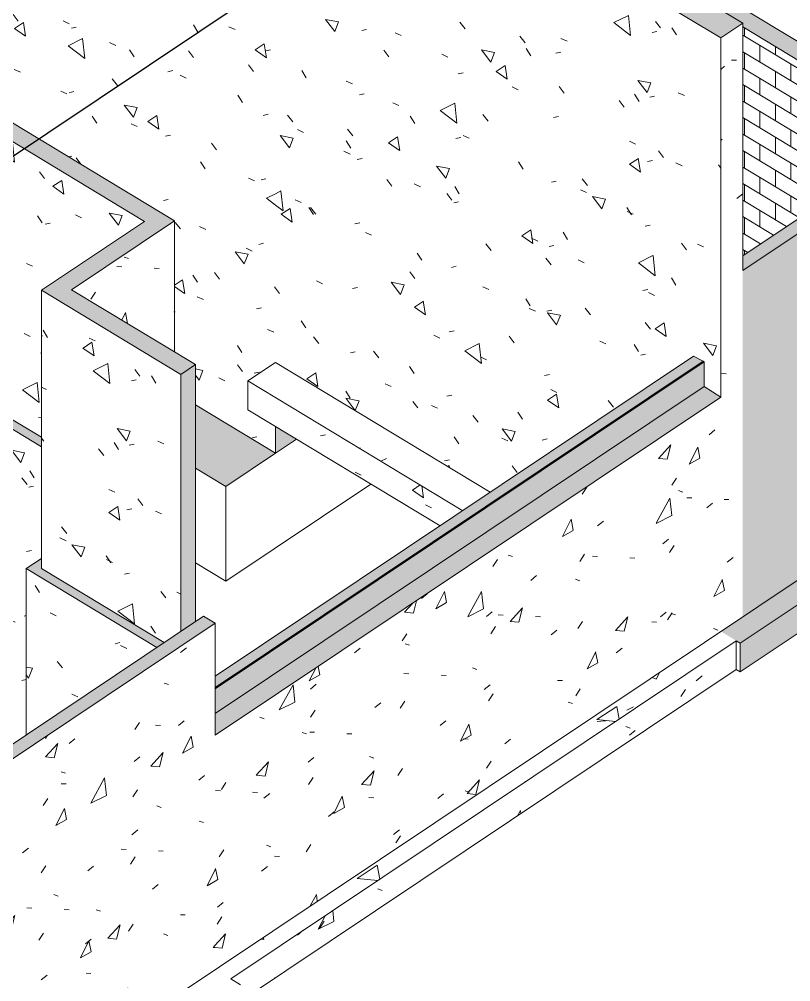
# Model space of a CAD drawing. Header units: inches. Extents: x -4071 to 5659, y -7640 to 11458.
# Drawn here: x -1131.8 to -842.9, y -7263.7 to -6903.1 of the extents above; entities that cross this region are included whole.
import ezdxf

# ---------------------------------------------------------------- set-up
doc = ezdxf.new("R2010")
doc.units = ezdxf.units.IN
doc.header["$MEASUREMENT"] = 0
for name, color, linetype, lineweight in [('A-FLOR', 192, 'Continuous', 9), ('A-WALL', 113, 'Continuous', 18), ('A-WALL-PATT', 111, 'Continuous', 9), ('G-ANNO-SYMB', 111, 'Continuous', 30), ('S-FNDN', 32, 'Continuous', 18)]:
    doc.layers.add(name, color=color, linetype=linetype, lineweight=lineweight)
pattern_1 = [(63.485, (-1518.833, -6172.77), (47.43377, 27.08266), [7.141, -78.555]), (29.725, (-1518.833, -6172.77), (-9.1759, 49.5998), [4.552, -50.069]), (100.481, (-1514.88, -6170.51), (38.2582, 76.6819), [4.203, -46.238]), (61.435, (-1518.833, -6157.95), (70.5786, 34.952), [10.772, -118.497]), (96.366, (-1512.95, -6155.036), (61.8116, 113.5337), [6.589, -72.481]), (26.345, (-1518.83, -6157.95), (61.8112, 113.5341), [6.563, -72.196]), (47.703, (-1512.22, -6157.23), (39.4747, -3.42644), [6.881, -75.687]), (355.039, (-1512.22, -6157.23), (16.091, 64.4991), [3.302, -36.321]), (75.992, (-1508.93, -6157.515), (55.5656, 61.0731), [5.54, -60.936]), (56.811, (-1518.833, -6172.769), (0.803856, 25.205805), [3.163, -59.328, 3.163, -61.053, -63.497]), (56.811, (-1518.833, -6172.769), (0.803856, 25.205805), [-126.707, 3.163, -60.334]), (39.232, (-1518.833, -6172.77), (17.39673, 40.86513), [2.793, -29.541, 2.793, -51.126, -21.373]), (39.232, (-1518.833, -6172.77), (17.39673, 40.86513), [-86.254, 2.793, -18.58]), (357.432, (-1533.58, -6182.635), (35.30271, 21.9453), [1.842, -12.115, 1.842, -41.706, -57.785]), (357.432, (-1533.58, -6182.635), (35.30271, 21.9453), [-57.506, 1.842, -55.943]), (340.315, (-1540.194, -6187.06), (38.5667, 33.2192), [1.709, -15.121, 1.709, -25.115, -38.061]), (340.315, (-1540.194, -6187.06), (38.5667, 33.2192), [-43.654, 1.709, -36.352])]
pattern_2 = [(33.618, (-676.17, -5854.625), (49.913, -34.807), [4.029, -44.314]), (325.11, (-676.17, -5854.625), (-9.655, 61.5722), [5.071, -55.78]), (98.912, (-672.01, -5857.526), (40.2577, 26.7647), [5.194, -57.131]), (26.822, (-676.17, -5839.805), (74.268, -57.136), [6.074, -66.809]), (95.852, (-669.98, -5844.566), (65.042, 32.886), [7.541, -82.953]), (322.428, (-676.17, -5839.805), (65.042, 32.886), [7.809, -85.894]), (348.942, (-669.21, -5847.715), (41.5373, -54.9308), [4.965, -54.611]), (307.096, (-669.21, -5847.715), (16.9317, 43.5046), [5.739, -63.129]), (68.734, (-665.75, -5852.29), (58.4698, -11.427), [3.89, -42.793]), (12.019, (-676.168, -5854.625), (0.84624, 24.15677), [1.863, -34.94, 1.863, -35.956, -37.395]), (12.019, (-676.168, -5854.625), (0.84624, 24.15677), [-74.621, 1.863, -35.532]), (335.109, (-676.168, -5854.625), (18.30617, 18.16544), [2.51, -26.544, 2.51, -45.939, -19.205]), (335.109, (-676.168, -5854.625), (18.30617, 18.16544), [-77.503, 2.51, -16.695]), (307.943, (-691.686, -5845.249), (37.14794, -24.11492), [3.15, -20.713, 3.15, -71.301, -98.791]), (307.943, (-691.686, -5845.249), (37.14794, -24.11492), [-98.314, 3.15, -95.641]), (302.331, (-698.645, -5841.045), (40.58288, -17.1022), [3.166, -28.012, 3.166, -46.527, -70.51]), (302.331, (-698.645, -5841.045), (40.58288, -17.1022), [-80.871, 3.166, -67.345])]
pattern_3 = [(37.15, (-1325.936, -7683.69), (68.8571, -3.8302), [5.806, -63.871]), (356.816, (-1325.936, -7683.69), (-13.3197, 45.9087), [5.747, -63.216]), (106.18, (-1320.2, -7684.01), (55.5361, 42.0792), [3.984, -43.818]), (33.528, (-1325.936, -7671.48), (102.4555, -10.1033), [8.97, -98.667]), (100.369, (-1317.4, -7672.32), (89.7276, 59.4527), [5.893, -64.818]), (354.369, (-1325.936, -7671.48), (89.7277, 59.4537), [8.579, -94.373]), (13.715, (-1316.336, -7674.533), (57.30284, -24.57256), [6.919, -76.11]), (336.789, (-1316.336, -7674.533), (23.3586, 44.2582), [5.196, -57.154]), (62.176, (-1311.56, -7676.58), (80.6615, 19.6845), [4.17, -45.874]), (26.005, (-1325.936, -7683.688), (1.16687, 20.31766), [2.796, -52.455, 2.796, -53.98, -56.141]), (26.005, (-1325.936, -7683.688), (1.16687, 20.31766), [-112.028, 2.796, -53.345]), (4.784, (-1325.936, -7683.688), (25.25438, 24.07207), [3.152, -33.334, 3.152, -57.689, -24.117]), (4.784, (-1325.936, -7683.688), (25.25438, 24.07207), [-97.326, 3.152, -20.965]), (337.951, (-1347.344, -7683.688), (51.24718, -1.37686), [2.883, -18.956, 2.883, -65.254, -90.412]), (337.951, (-1347.344, -7683.688), (51.24718, -1.37686), [-89.975, 2.883, -87.529]), (329.776, (-1356.944, -7683.688), (55.98576, 6.10924), [2.703, -23.919, 2.703, -39.728, -60.206]), (329.776, (-1356.944, -7683.688), (55.98576, 6.10924), [-69.053, 2.703, -57.503])]
pattern_4 = [(63.485, (-1572.475, -6140.36), (47.4338, 27.0827), [7.141, -78.555]), (29.725, (-1572.475, -6140.36), (-9.1759, 49.5998), [4.552, -50.069]), (100.481, (-1568.52, -6138.103), (38.2582, 76.682), [4.203, -46.238]), (61.435, (-1572.475, -6125.54), (70.5786, 34.952), [10.772, -118.497]), (96.366, (-1566.59, -6122.63), (61.8116, 113.5337), [6.589, -72.481]), (26.345, (-1572.475, -6125.54), (61.811, 113.534), [6.563, -72.196]), (47.703, (-1565.86, -6124.82), (39.4747, -3.4264), [6.881, -75.687]), (355.039, (-1565.86, -6124.82), (16.091, 64.499), [3.302, -36.321]), (75.992, (-1562.572, -6125.106), (55.5656, 61.0731), [5.54, -60.936]), (56.811, (-1572.475, -6140.36), (0.80386, 25.2058), [3.163, -59.328, 3.163, -61.053, -63.497]), (56.811, (-1572.475, -6140.36), (0.80386, 25.2058), [-126.707, 3.163, -60.334]), (39.232, (-1572.475, -6140.36), (17.39673, 40.86513), [2.793, -29.541, 2.793, -51.126, -21.373]), (39.232, (-1572.475, -6140.36), (17.39673, 40.86513), [-86.254, 2.793, -18.58]), (357.432, (-1587.222, -6150.226), (35.3027, 21.9453), [1.842, -12.115, 1.842, -41.706, -57.785]), (357.432, (-1587.222, -6150.226), (35.3027, 21.9453), [-57.506, 1.842, -55.943]), (340.315, (-1593.835, -6154.65), (38.5667, 33.2192), [1.709, -15.121, 1.709, -25.115, -38.061]), (340.315, (-1593.835, -6154.65), (38.5667, 33.2192), [-43.654, 1.709, -36.352])]
pattern_5 = [(33.618, (-871.12, -5985.046), (49.913, -34.807), [4.029, -44.314]), (325.11, (-871.12, -5985.046), (-9.655, 61.5722), [5.071, -55.78]), (98.912, (-866.96, -5987.947), (40.2577, 26.7647), [5.194, -57.131]), (26.822, (-871.12, -5970.23), (74.268, -57.136), [6.074, -66.809]), (95.852, (-864.93, -5974.99), (65.042, 32.886), [7.541, -82.953]), (322.428, (-871.12, -5970.226), (65.042, 32.886), [7.809, -85.894]), (348.942, (-864.16, -5978.135), (41.5373, -54.9308), [4.965, -54.611]), (307.096, (-864.16, -5978.135), (16.9317, 43.5046), [5.739, -63.129]), (68.734, (-860.7, -5982.713), (58.4698, -11.427), [3.89, -42.793]), (12.019, (-871.12, -5985.046), (0.84624, 24.15677), [1.863, -34.94, 1.863, -35.956, -37.395]), (12.019, (-871.12, -5985.046), (0.84624, 24.15677), [-74.621, 1.863, -35.532]), (335.109, (-871.12, -5985.046), (18.30617, 18.16544), [2.51, -26.544, 2.51, -45.939, -19.205]), (335.109, (-871.12, -5985.046), (18.30617, 18.16544), [-77.503, 2.51, -16.695]), (307.943, (-886.638, -5975.67), (37.14794, -24.11492), [3.15, -20.713, 3.15, -71.301, -98.791]), (307.943, (-886.638, -5975.67), (37.14794, -24.11492), [-98.314, 3.15, -95.641]), (302.331, (-893.597, -5971.466), (40.5829, -17.1022), [3.166, -28.012, 3.166, -46.527, -70.51]), (302.331, (-893.597, -5971.466), (40.5829, -17.1022), [-80.871, 3.166, -67.345])]

msp = doc.modelspace()

# ---------------------------------------------------------------- hatches: boundary and pattern name
at = {"layer": 'A-FLOR'}
msp.add_hatch(color=256, dxfattribs=at).paths.add_polyline_path([(-1054.387, -7078.129), (-1035.788, -7065.686), (-1065.755, -7047.58), (-1065.755, -7071.261), (-1064.104, -7072.258)], flags=0)
at = {"layer": 'A-WALL'}
for points in [[(-1079.081, -6982.355), (-1073.57, -6978.668), (-1467.905, -6740.418), (-1473.416, -6744.104), (-1081.837, -6980.69)], [(-796.405, -6944.939), (-790.894, -6941.252), (-959.066, -6839.645), (-963.468, -6842.59), (-860.799, -6904.621), (-860.799, -6906.033), (-802.002, -6941.557)], [(-1117.658, -7008.163), (-1079.081, -6982.355), (-1084.88, -6978.851), (-1123.457, -7004.659)], [(-1071.266, -7036.192), (-1065.755, -7032.505), (-1112.147, -7004.476), (-1117.658, -7008.163), (-1073.57, -7034.8)], [(-1071.266, -7132.51), (-1065.755, -7128.823), (-1065.755, -7032.505), (-1071.266, -7036.192), (-1071.266, -7126.791)]]:
    msp.add_hatch(color=256, dxfattribs=at).paths.add_polyline_path(points, flags=0)
at = {"layer": 'A-WALL-PATT'}
h = msp.add_hatch(dxfattribs=at)
h.set_pattern_fill('FP_53', color=256, style=0, pattern_type=2)
h.set_pattern_definition(pattern_1)
h.paths.add_polyline_path([(-779.718, -6948.408), (-779.484, -6948.799), (-779.415, -6948.753), (-779.537, -6948.614)], flags=0)
h.paths.add_polyline_path([(-860.799, -7126.924), (-742.225, -7047.599), (-793.151, -7016.83), (-793.151, -7006.023), (-785.574, -7000.954), (-785.574, -6957.728), (-780.063, -6954.042), (-730.916, -6983.735), (-672.32, -6944.535), (-672.32, -6924.416), (-666.809, -6920.729), (-666.809, -6915.809), (-642.388, -6899.472), (-508.043, -6821.948), (-508.043, -6815.289), (-500.465, -6810.219), (-500.465, -6779.019), (-530.25, -6798.874), (-678.149, -6884.22), (-777, -6950.243), (-777.361, -6950.025), (-779.718, -6951.496), (-779.718, -6948.408), (-680.766, -6882.23), (-531.697, -6796.152), (-500.81, -6775.489), (-500.465, -6775.697), (-500.465, -6775.259), (-494.954, -6771.572), (-412.318, -6821.5), (-412.318, -6826.894), (95.324, -6487.287), (90.176, -6473.912), (89.74, -6473.855), (87.154, -6472.356), (66.34, -6503.816), (65.866, -6503.591), (65.387, -6503.168), (65.43, -6503.045), (84.808, -6473.648), (76.457, -6479.408), (76.155, -6479.36), (75.902, -6479.164), (75.766, -6478.871), (75.816, -6478.493), (76.018, -6478.269), (86.207, -6471.15), (85.165, -6468.56), (85.239, -6466.995), (85.486, -6466.018), (85.796, -6465.381), (86.663, -6464.56), (86.402, -6463.705), (87.31, -6463.374), (87.545, -6463.374), (87.657, -6463.362), (90.305, -6461.591), (92.086, -6462.608), (92.324, -6462.436), (92.658, -6462.652), (93.234, -6462.86), (93.296, -6463.039), (93.18, -6463.327), (94.322, -6464.017), (94.405, -6464.574), (95.276, -6465.472), (95.677, -6466.379), (95.859, -6467.803), (95.872, -6468.475), (94.86, -6470.972), (107.208, -6479.336), (271.023, -6369.745), (271.023, -6256.278), (242.091, -6275.634), (242.091, -6266.371), (194.992, -6297.88), (194.992, -6290.933), (88.471, -6362.194), (88.471, -6364.51), (62.019, -6382.206), (62.019, -6379.891), (-467.038, -6733.824), (-467.038, -6736.14), (-493.491, -6753.837), (-493.491, -6751.521), (-599.715, -6822.584), (-599.715, -6824.9), (-760.912, -6932.739), (-760.912, -6930.424), (-860.799, -6997.247), (-860.799, -7074.616)], flags=0)
h.paths.add_polyline_path([(-633.161, -6974.636), (-600.403, -6952.721), (-604.212, -6950.419), (-636.971, -6972.335), (-636.589, -6972.565)], flags=0)
h.paths.add_polyline_path([(-561.774, -6923.904), (-541.379, -6908.385), (-563.247, -6923.014), (-561.799, -6923.889)], flags=0)
h.paths.add_polyline_path([(-478.148, -6860.27), (-466.344, -6851.289), (-486.121, -6839.34), (-486.121, -6850.46), (-478.148, -6855.277), (-478.148, -6856.895)], flags=0)
h.paths.add_polyline_path([(-310.411, -6757.283), (-310.483, -6757.117), (-324.344, -6720.877), (-324.78, -6720.821), (-327.366, -6719.321), (-348.18, -6750.781), (-348.654, -6750.557), (-349.133, -6750.134), (-349.09, -6750.01), (-329.712, -6720.614), (-338.063, -6726.373), (-338.365, -6726.325), (-338.618, -6726.129), (-338.754, -6725.837), (-338.704, -6725.459), (-338.502, -6725.234), (-328.313, -6718.115), (-329.355, -6715.525), (-329.281, -6713.961), (-329.035, -6712.983), (-328.699, -6712.32), (-327.857, -6711.525), (-328.118, -6710.67), (-327.21, -6710.34), (-326.975, -6710.34), (-326.863, -6710.328), (-324.215, -6708.556), (-322.434, -6709.573), (-322.196, -6709.401), (-321.862, -6709.617), (-321.286, -6709.826), (-321.224, -6710.004), (-321.34, -6710.293), (-320.198, -6710.983), (-320.115, -6711.539), (-319.244, -6712.438), (-318.843, -6713.344), (-318.661, -6714.769), (-318.648, -6715.44), (-319.66, -6717.937), (-298.908, -6732.097), (-298.881, -6732.301), (-299.062, -6732.736), (-299.444, -6732.977), (-299.734, -6732.931), (-320.305, -6718.998), (-320.858, -6719.472), (-323.011, -6720.744), (-309.351, -6756.898), (-310.361, -6757.276)], flags=0)
h.paths.add_polyline_path([(-321.224, -6709.985), (-321.286, -6709.96), (-321.286, -6709.983)], flags=0)
h.paths.add_polyline_path([(-321.426, -6709.679), (-322.121, -6709.339), (-322.018, -6709.319), (-321.493, -6709.631)], flags=0)
h.paths.add_polyline_path([(96.386, -6486.576), (106.097, -6480.08), (94.216, -6472.032), (93.662, -6472.507), (91.509, -6473.779), (96.174, -6486.019)], flags=0)
h.paths.add_polyline_path([(93.296, -6463.019), (93.234, -6462.994), (93.234, -6463.018)], flags=0)
h.paths.add_polyline_path([(93.094, -6462.713), (92.399, -6462.374), (92.502, -6462.354), (93.027, -6462.665)], flags=0)
h = msp.add_hatch(dxfattribs=at)
h.set_pattern_fill('FP_69', color=256, style=0, pattern_type=2)
h.set_pattern_definition([(33.618, (-832.543, -5959.24), (49.913, -34.807), [4.029, -44.314]), (325.11, (-832.543, -5959.24), (-9.655, 61.5722), [5.071, -55.78]), (98.912, (-828.383, -5962.14), (40.2577, 26.7647), [5.194, -57.131]), (26.822, (-832.54, -5944.42), (74.268, -57.136), [6.074, -66.809]), (95.852, (-826.354, -5949.18), (65.042, 32.886), [7.541, -82.953]), (322.428, (-832.54, -5944.42), (65.042, 32.886), [7.809, -85.894]), (348.942, (-825.584, -5952.33), (41.5373, -54.9308), [4.965, -54.611]), (307.096, (-825.584, -5952.328), (16.9317, 43.5046), [5.739, -63.129]), (68.734, (-822.123, -5956.905), (58.4698, -11.427), [3.89, -42.793]), (12.019, (-832.543, -5959.24), (0.84624, 24.15677), [1.863, -34.94, 1.863, -35.956, -37.395]), (12.019, (-832.543, -5959.24), (0.84624, 24.15677), [-74.621, 1.863, -35.532]), (335.109, (-832.543, -5959.24), (18.30617, 18.16544), [2.51, -26.544, 2.51, -45.939, -19.205]), (335.109, (-832.543, -5959.24), (18.30617, 18.16544), [-77.503, 2.51, -16.695]), (307.943, (-848.061, -5949.863), (37.14794, -24.11492), [3.15, -20.713, 3.15, -71.301, -98.791]), (307.943, (-848.061, -5949.863), (37.14794, -24.11492), [-98.314, 3.15, -95.641]), (302.331, (-855.02, -5945.658), (40.5829, -17.1022), [3.166, -28.012, 3.166, -46.527, -70.51]), (302.331, (-855.02, -5945.658), (40.5829, -17.1022), [-80.871, 3.166, -67.345])])
h.paths.add_polyline_path([(-1123.457, -7059.748), (-1123.457, -7004.659), (-1084.88, -6978.851), (-1473.416, -6744.104), (-1473.416, -6848.309), (-1149.166, -7044.215)], flags=0)
h = msp.add_hatch(dxfattribs=at)
h.set_pattern_fill('FP_92', color=256, style=0, pattern_type=2)
h.set_pattern_definition(pattern_2)
h.paths.add_polyline_path([(-1035.788, -7065.686), (-1035.788, -7055.685), (-1046.121, -7049.442), (-1046.121, -7038.636), (-1035.788, -7031.723), (-1035.788, -6809.42), (-1111.175, -6763.872), (-1111.175, -6868.077), (-1156.118, -6840.923), (-1156.118, -6928.794), (-1073.57, -6978.668), (-1073.57, -7027.784), (-1065.755, -7032.505), (-1065.755, -7047.58), (-1045.367, -7059.898)], flags=0)
h = msp.add_hatch(dxfattribs=at)
h.set_pattern_fill('FP_92', color=256, style=0, pattern_type=2)
h.set_pattern_definition(pattern_2)
h.paths.add_polyline_path([(-955.353, -7080.32), (-879.214, -7029.384), (-875.227, -7031.474), (-875.227, -7040.748), (-869.065, -7044.744), (-869.065, -6910.151), (-1035.788, -6809.42), (-1035.788, -7031.723), (-998.579, -7054.204)], flags=0)
h = msp.add_hatch(dxfattribs=at)
h.set_pattern_fill('FP_120', color=256, style=0, pattern_type=2)
h.set_pattern_definition([(33.618, (-835.3, -5961.08), (49.913, -34.807), [4.029, -44.314]), (325.11, (-835.3, -5961.08), (-9.655, 61.5722), [5.071, -55.78]), (98.912, (-831.14, -5963.98), (40.2577, 26.7647), [5.194, -57.131]), (26.822, (-835.3, -5946.26), (74.268, -57.136), [6.074, -66.809]), (95.852, (-829.11, -5951.02), (65.042, 32.886), [7.541, -82.953]), (322.428, (-835.3, -5946.26), (65.042, 32.886), [7.809, -85.894]), (348.942, (-828.34, -5954.17), (41.5373, -54.9308), [4.965, -54.611]), (307.096, (-828.34, -5954.17), (16.9317, 43.5046), [5.739, -63.129]), (68.734, (-824.88, -5958.75), (58.4698, -11.427), [3.89, -42.793]), (12.019, (-835.298, -5961.082), (0.84624, 24.15677), [1.863, -34.94, 1.863, -35.956, -37.395]), (12.019, (-835.298, -5961.082), (0.84624, 24.15677), [-74.621, 1.863, -35.532]), (335.109, (-835.298, -5961.082), (18.30617, 18.16544), [2.51, -26.544, 2.51, -45.939, -19.205]), (335.109, (-835.298, -5961.082), (18.30617, 18.16544), [-77.503, 2.51, -16.695]), (307.943, (-850.817, -5951.706), (37.14794, -24.11492), [3.15, -20.713, 3.15, -71.301, -98.791]), (307.943, (-850.817, -5951.706), (37.14794, -24.11492), [-98.314, 3.15, -95.641]), (302.331, (-857.775, -5947.502), (40.58288, -17.1022), [3.166, -28.012, 3.166, -46.527, -70.51]), (302.331, (-857.775, -5947.502), (40.58288, -17.1022), [-80.871, 3.166, -67.345])])
h.paths.add_polyline_path([(-1134.398, -7174.745), (-1129.112, -7171.209), (-1129.112, -7108.955), (-1123.457, -7105.172), (-1123.457, -7063.257), (-1517.489, -6825.189), (-1517.489, -6943.287), (-1139.956, -7171.386)], flags=0)
h = msp.add_hatch(dxfattribs=at)
h.set_pattern_fill('FP_53', color=256, style=0, pattern_type=2)
h.set_pattern_definition(pattern_1)
h.paths.add_polyline_path([(-869.065, -7132.454), (-860.799, -7126.924), (-860.799, -6904.621), (-869.065, -6910.151), (-869.065, -7129.732)], flags=0)
h = msp.add_hatch(dxfattribs=at)
h.set_pattern_fill('FP_123', color=256, style=0, pattern_type=2)
h.set_pattern_definition([(328.86, (-796.404, -7151.804), (0.00013, 6.17466), []), (90, (-796.404, -7151.804), (-5.799, 9.679), [6.175, -6.175])])
h.paths.add_polyline_path([(-860.799, -6991.71), (-796.405, -6948.63), (-796.405, -6944.939), (-860.799, -6906.033), (-860.799, -6932.739)], flags=0)
h = msp.add_hatch(dxfattribs=at)
h.set_pattern_fill('FP_94', color=256, style=0, pattern_type=2)
h.set_pattern_definition(pattern_4)
h.paths.add_polyline_path([(-1073.57, -7027.784), (-1073.57, -6978.668), (-1079.081, -6982.461), (-1079.081, -7024.454)], flags=0)
h = msp.add_hatch(dxfattribs=at)
h.set_pattern_fill('FP_94', color=256, style=0, pattern_type=2)
h.set_pattern_definition(pattern_4)
h.paths.add_polyline_path([(-1079.081, -7024.454), (-1079.163, -6982.41), (-1112.147, -7004.476), (-1080.158, -7023.803)], flags=0)
h = msp.add_hatch(dxfattribs=at)
h.set_pattern_fill('FP_95', color=256, style=0, pattern_type=2)
h.set_pattern_definition(pattern_5)
h.paths.add_polyline_path([(-1117.658, -7112.367), (-1117.658, -7008.163), (-1123.457, -7004.659), (-1123.457, -7108.864), (-1123.306, -7108.955)], flags=0)
h = msp.add_hatch(dxfattribs=at)
h.set_pattern_fill('FP_95', color=256, style=0, pattern_type=2)
h.set_pattern_definition(pattern_5)
h.paths.add_polyline_path([(-1077.46, -7136.654), (-1071.266, -7132.51), (-1071.266, -7036.192), (-1117.658, -7008.163), (-1117.658, -7112.367), (-1083.971, -7132.721)], flags=0)
h = msp.add_hatch(dxfattribs=at)
h.set_pattern_fill('FP_53', color=256, style=0, pattern_type=2)
h.set_pattern_definition(pattern_1)
h.paths.add_polyline_path([(-1058.368, -7259.096), (-869.065, -7132.454), (-869.065, -7044.744), (-1058.368, -7171.386), (-1058.368, -7249.461)], flags=0)
h = msp.add_hatch(dxfattribs=at)
h.set_pattern_fill('FP_119', color=256, style=0, pattern_type=2)
h.set_pattern_definition([(33.618, (-873.875, -5986.89), (49.913, -34.807), [4.029, -44.314]), (325.11, (-873.875, -5986.89), (-9.655, 61.5722), [5.071, -55.78]), (98.912, (-869.716, -5989.79), (40.2577, 26.7647), [5.194, -57.131]), (26.822, (-873.875, -5972.07), (74.268, -57.136), [6.074, -66.809]), (95.852, (-867.686, -5976.83), (65.042, 32.886), [7.541, -82.953]), (322.428, (-873.875, -5972.07), (65.042, 32.886), [7.809, -85.894]), (348.942, (-866.917, -5979.98), (41.5373, -54.9308), [4.965, -54.611]), (307.096, (-866.917, -5979.98), (16.9317, 43.5046), [5.739, -63.129]), (68.734, (-863.455, -5984.556), (58.4698, -11.427), [3.89, -42.793]), (12.019, (-873.875, -5986.89), (0.84624, 24.15677), [1.863, -34.94, 1.863, -35.956, -37.395]), (12.019, (-873.875, -5986.89), (0.84624, 24.15677), [-74.621, 1.863, -35.532]), (335.109, (-873.875, -5986.89), (18.30617, 18.16544), [2.51, -26.544, 2.51, -45.939, -19.205]), (335.109, (-873.875, -5986.89), (18.30617, 18.16544), [-77.503, 2.51, -16.695]), (307.943, (-889.394, -5977.514), (37.14794, -24.11492), [3.15, -20.713, 3.15, -71.301, -98.791]), (307.943, (-889.394, -5977.514), (37.14794, -24.11492), [-98.314, 3.15, -95.641]), (302.331, (-896.352, -5973.31), (40.5829, -17.1022), [3.166, -28.012, 3.166, -46.527, -70.51]), (302.331, (-896.352, -5973.31), (40.5829, -17.1022), [-80.871, 3.166, -67.345])])
h.paths.add_polyline_path([(-1129.112, -7171.209), (-1080.216, -7138.498), (-1129.112, -7108.955), (-1129.112, -7167.268)], flags=0)
h = msp.add_hatch(dxfattribs=at)
h.set_pattern_fill('FP_53', color=256, style=0, pattern_type=2)
h.set_pattern_definition(pattern_1)
h.paths.add_polyline_path([(-1227.969, -7372.557), (-1058.368, -7259.096), (-1058.368, -7129.419), (-1227.969, -7242.881), (-1227.969, -7353.984)], flags=0)
h.paths.add_polyline_path([(-1188.827, -7338.844), (-1188.899, -7338.678), (-1202.76, -7302.438), (-1203.196, -7302.382), (-1205.782, -7300.882), (-1226.596, -7332.342), (-1227.07, -7332.118), (-1227.549, -7331.695), (-1227.506, -7331.571), (-1208.128, -7302.174), (-1216.479, -7307.934), (-1216.781, -7307.886), (-1217.034, -7307.69), (-1217.17, -7307.398), (-1217.12, -7307.02), (-1216.918, -7306.795), (-1206.729, -7299.676), (-1207.771, -7297.086), (-1207.697, -7295.522), (-1207.451, -7294.544), (-1207.14, -7293.907), (-1206.273, -7293.086), (-1206.534, -7292.231), (-1205.626, -7291.901), (-1205.391, -7291.901), (-1205.279, -7291.889), (-1202.631, -7290.117), (-1200.85, -7291.134), (-1200.612, -7290.962), (-1200.278, -7291.178), (-1199.647, -7291.47), (-1199.64, -7291.565), (-1199.756, -7291.854), (-1198.614, -7292.544), (-1198.531, -7293.1), (-1197.66, -7293.998), (-1197.259, -7294.905), (-1197.077, -7296.329), (-1197.064, -7297.001), (-1198.076, -7299.498), (-1177.324, -7313.658), (-1177.296, -7313.862), (-1177.478, -7314.297), (-1177.86, -7314.538), (-1178.15, -7314.492), (-1198.72, -7300.559), (-1199.274, -7301.033), (-1201.427, -7302.305), (-1187.767, -7338.459), (-1188.777, -7338.837)], flags=0)
h.paths.add_polyline_path([(-1199.64, -7291.546), (-1199.702, -7291.521), (-1199.702, -7291.544)], flags=0)
h.paths.add_polyline_path([(-1199.842, -7291.24), (-1200.537, -7290.9), (-1200.434, -7290.88), (-1199.909, -7291.192)], flags=0)
at = {"layer": 'S-FNDN', "lineweight": 9}
h = msp.add_hatch(dxfattribs=at)
h.set_pattern_fill('FP_16', color=256, style=0, pattern_type=2)
h.set_pattern_definition(pattern_3)
h.paths.add_polyline_path([(-861.817, -7136.834), (-734.976, -7051.978), (-742.225, -7047.599), (-869.065, -7132.454), (-863.266, -7135.958)], flags=0)
h.paths.add_polyline_path([(-629.656, -6981.52), (-593.154, -6957.101), (-600.449, -6952.752), (-633.161, -6974.636), (-629.656, -6976.754), (-629.656, -6978.013)], flags=0)
h.paths.add_polyline_path([(-412.318, -6836.123), (98.126, -6494.641), (95.324, -6487.287), (-412.318, -6826.894), (-412.318, -6833.344)], flags=0)
h.paths.add_polyline_path([(99.189, -6493.93), (112.952, -6484.723), (106.097, -6480.08), (96.386, -6486.576), (98.094, -6491.057)], flags=0)
h.paths.add_polyline_path([(114.063, -6483.979), (278.272, -6374.125), (271.023, -6369.745), (107.208, -6479.336), (110.951, -6481.871)], flags=0)
h = msp.add_hatch(dxfattribs=at)
h.set_pattern_fill('FP_93', color=256, style=0, pattern_type=2)
h.set_pattern_definition([(63.485, (-1511.585, -6177.148), (47.43377, 27.08266), [7.141, -78.555]), (29.725, (-1511.585, -6177.15), (-9.1759, 49.5998), [4.552, -50.069]), (100.481, (-1507.63, -6174.89), (38.2582, 76.682), [4.203, -46.238]), (61.435, (-1511.585, -6162.33), (70.5786, 34.952), [10.772, -118.497]), (96.366, (-1505.7, -6159.416), (61.8116, 113.5337), [6.589, -72.481]), (26.345, (-1511.585, -6162.33), (61.8112, 113.5341), [6.563, -72.196]), (47.703, (-1504.97, -6161.61), (39.4747, -3.42644), [6.881, -75.687]), (355.039, (-1504.97, -6161.61), (16.091, 64.4991), [3.302, -36.321]), (75.992, (-1501.682, -6161.895), (55.5656, 61.0731), [5.54, -60.936]), (56.811, (-1511.585, -6177.148), (0.803856, 25.205805), [3.163, -59.328, 3.163, -61.053, -63.497]), (56.811, (-1511.585, -6177.148), (0.803856, 25.205805), [-126.707, 3.163, -60.334]), (39.232, (-1511.585, -6177.148), (17.39673, 40.86513), [2.793, -29.541, 2.793, -51.126, -21.373]), (39.232, (-1511.585, -6177.148), (17.39673, 40.86513), [-86.254, 2.793, -18.58]), (357.432, (-1526.332, -6187.014), (35.3027, 21.9453), [1.842, -12.115, 1.842, -41.706, -57.785]), (357.432, (-1526.332, -6187.014), (35.3027, 21.9453), [-57.506, 1.842, -55.943]), (340.315, (-1532.945, -6191.44), (38.5667, 33.2192), [1.709, -15.121, 1.709, -25.115, -38.061]), (340.315, (-1532.945, -6191.44), (38.5667, 33.2192), [-43.654, 1.709, -36.352])])
h.paths.add_polyline_path([(-861.817, -7147.64), (-584.666, -6962.229), (-593.154, -6957.101), (-629.656, -6981.52), (-629.656, -6987.56), (-730.232, -7054.845), (-734.976, -7051.978), (-861.817, -7136.834)], flags=0)
h.paths.add_polyline_path([(-412.226, -6846.868), (-405.872, -6842.617), (-404.142, -6839.993), (-412.318, -6845.753), (-412.318, -6846.812)], flags=0)
h.paths.add_polyline_path([(-412.318, -6844.185), (-402.743, -6837.495), (-403.787, -6834.781), (-403.711, -6833.34), (-403.464, -6832.362), (-403.154, -6831.726), (-402.287, -6830.905), (-402.548, -6830.05), (-401.64, -6829.719), (-401.405, -6829.719), (-401.293, -6829.707), (-398.645, -6827.936), (-396.864, -6828.952), (-396.626, -6828.781), (-396.292, -6828.997), (-395.661, -6829.288), (-395.654, -6829.384), (-395.77, -6829.672), (-394.628, -6830.362), (-394.545, -6830.919), (-393.673, -6831.817), (-393.273, -6832.724), (-393.009, -6834.012), (-315.363, -6782.067), (-313.633, -6779.443), (-321.984, -6785.203), (-322.286, -6785.155), (-322.539, -6784.959), (-322.675, -6784.667), (-322.625, -6784.289), (-322.424, -6784.064), (-312.235, -6776.945), (-313.276, -6774.355), (-313.202, -6772.791), (-312.956, -6771.813), (-312.645, -6771.176), (-311.778, -6770.355), (-312.039, -6769.5), (-311.131, -6769.17), (-310.896, -6769.17), (-310.784, -6769.158), (-308.136, -6767.386), (-306.355, -6768.403), (-306.117, -6768.231), (-305.783, -6768.447), (-305.153, -6768.739), (-305.146, -6768.834), (-305.261, -6769.123), (-304.119, -6769.813), (-304.036, -6770.369), (-303.165, -6771.267), (-302.765, -6772.174), (-302.5, -6773.462), (101.408, -6503.252), (98.126, -6494.641), (-412.318, -6836.123), (-412.318, -6840.407)], flags=0)
h.paths.add_polyline_path([(-403.199, -6840.829), (-400.903, -6839.281), (-401.796, -6838.7), (-402.612, -6839.939)], flags=0)
h.paths.add_polyline_path([(-395.654, -6829.364), (-395.716, -6829.339), (-395.716, -6829.363)], flags=0)
h.paths.add_polyline_path([(-395.856, -6829.058), (-396.551, -6828.719), (-396.448, -6828.699), (-395.922, -6829.01)], flags=0)
h.paths.add_polyline_path([(-312.69, -6780.28), (-310.453, -6778.699), (-311.287, -6778.151), (-311.649, -6778.699)], flags=0)
h.paths.add_polyline_path([(-305.146, -6768.815), (-305.207, -6768.79), (-305.207, -6768.813)], flags=0)
h.paths.add_polyline_path([(-305.347, -6768.509), (-306.042, -6768.169), (-305.939, -6768.149), (-305.414, -6768.461)], flags=0)
h.paths.add_polyline_path([(102.47, -6502.541), (272.072, -6389.079), (272.072, -6378.272), (114.063, -6483.979), (115.612, -6485.132), (115.64, -6485.335), (115.458, -6485.771), (115.076, -6486.012), (114.786, -6485.965), (112.952, -6484.723), (99.189, -6493.93), (101.978, -6501.249)], flags=0)
at = {"layer": 'S-FNDN'}
for points in [[(-869.065, -6910.151), (-860.799, -6904.621), (-1027.521, -6803.89), (-1035.788, -6809.42), (-927.735, -6874.704)], [(-1123.457, -7063.257), (-1123.457, -7059.748), (-1473.416, -6848.309), (-1473.416, -6841.292), (-1509.223, -6819.658), (-1517.489, -6825.189), (-1154.973, -7044.215)], [(-860.799, -6997.247), (-760.912, -6930.424), (-765.261, -6927.796), (-860.799, -6991.71), (-860.799, -6996.953)], [(-1058.368, -7153.532), (-875.609, -7031.255), (-879.214, -7029.384), (-1058.368, -7149.236)], [(-1058.368, -7153.994), (-875.227, -7031.474), (-875.598, -7031.261), (-1058.368, -7153.542)], [(-1058.368, -7163.268), (-875.227, -7040.748), (-875.227, -7031.474), (-1058.368, -7153.994)], [(-1058.368, -7171.386), (-869.065, -7044.744), (-875.227, -7040.748), (-1058.368, -7163.268), (-1058.368, -7167.39)], [(-1035.788, -7065.686), (-1027.933, -7060.431), (-1035.788, -7055.685)], [(-1080.216, -7138.498), (-1077.46, -7136.654), (-1123.457, -7108.864), (-1123.457, -7105.172), (-1129.112, -7108.955), (-1080.428, -7138.37)], [(-1227.969, -7242.881), (-1058.368, -7129.419), (-1062.718, -7126.791), (-1232.319, -7240.253)]]:
    msp.add_hatch(color=256, dxfattribs=at).paths.add_polyline_path(points, flags=0)
at = {"layer": 'S-FNDN', "lineweight": 9}
h = msp.add_hatch(dxfattribs=at)
h.set_pattern_fill('FP_16', color=256, style=0, pattern_type=2)
h.set_pattern_definition(pattern_3)
h.paths.add_polyline_path([(-965.686, -7087.233), (-955.353, -7080.32), (-1035.788, -7031.723), (-1046.121, -7038.636), (-998.579, -7067.36)], flags=0)
h = msp.add_hatch(dxfattribs=at)
h.set_pattern_fill('FP_122', color=256, style=0, pattern_type=2)
h.set_pattern_definition([(33.618, (-686.5, -5861.54), (49.913, -34.807), [4.029, -44.314]), (325.11, (-686.5, -5861.54), (-9.655, 61.5722), [5.071, -55.78]), (98.912, (-682.34, -5864.44), (40.2577, 26.7647), [5.194, -57.131]), (26.822, (-686.5, -5846.72), (74.268, -57.136), [6.074, -66.809]), (95.852, (-680.31, -5851.48), (65.042, 32.886), [7.541, -82.953]), (322.428, (-686.5, -5846.72), (65.042, 32.886), [7.809, -85.894]), (348.942, (-679.54, -5854.627), (41.5373, -54.9308), [4.965, -54.611]), (307.096, (-679.542, -5854.627), (16.9317, 43.5046), [5.739, -63.129]), (68.734, (-676.08, -5859.205), (58.4698, -11.427), [3.89, -42.793]), (12.019, (-686.5, -5861.538), (0.84624, 24.15677), [1.863, -34.94, 1.863, -35.956, -37.395]), (12.019, (-686.5, -5861.538), (0.84624, 24.15677), [-74.621, 1.863, -35.532]), (335.109, (-686.5, -5861.538), (18.30617, 18.16544), [2.51, -26.544, 2.51, -45.939, -19.205]), (335.109, (-686.5, -5861.538), (18.30617, 18.16544), [-77.503, 2.51, -16.695]), (307.943, (-702.019, -5852.162), (37.14794, -24.11492), [3.15, -20.713, 3.15, -71.301, -98.791]), (307.943, (-702.019, -5852.162), (37.14794, -24.11492), [-98.314, 3.15, -95.641]), (302.331, (-708.978, -5847.958), (40.5829, -17.1022), [3.166, -28.012, 3.166, -46.527, -70.51]), (302.331, (-708.978, -5847.958), (40.5829, -17.1022), [-80.871, 3.166, -67.345])])
h.paths.add_polyline_path([(-974.174, -7092.911), (-965.686, -7087.233), (-1046.121, -7038.636), (-1046.121, -7049.442), (-998.579, -7078.166)], flags=0)
h = msp.add_hatch(dxfattribs=at)
h.set_pattern_fill('FP_16', color=256, style=0, pattern_type=2)
h.set_pattern_definition(pattern_3)
h.paths.add_polyline_path([(-1052.569, -7262.599), (-863.266, -7135.958), (-869.065, -7132.454), (-1058.368, -7259.096), (-1054.293, -7261.558)], flags=0)
h = msp.add_hatch(dxfattribs=at)
h.set_pattern_fill('FP_111', color=256, style=0, pattern_type=2)
h.set_pattern_definition([(63.485, (-1513.034, -6176.273), (47.4338, 27.08266), [7.141, -78.555]), (29.725, (-1513.034, -6176.273), (-9.1759, 49.5998), [4.552, -50.069]), (100.481, (-1509.08, -6174.016), (38.2582, 76.682), [4.203, -46.238]), (61.435, (-1513.034, -6161.45), (70.5786, 34.952), [10.772, -118.497]), (96.366, (-1507.15, -6158.54), (61.8116, 113.5337), [6.589, -72.481]), (26.345, (-1513.034, -6161.45), (61.811, 113.534), [6.563, -72.196]), (47.703, (-1506.42, -6160.733), (39.4747, -3.42644), [6.881, -75.687]), (355.039, (-1506.42, -6160.73), (16.091, 64.499), [3.302, -36.321]), (75.992, (-1503.132, -6161.02), (55.5656, 61.0731), [5.54, -60.936]), (56.811, (-1513.034, -6176.273), (0.80386, 25.2058), [3.163, -59.328, 3.163, -61.053, -63.497]), (56.811, (-1513.034, -6176.273), (0.80386, 25.2058), [-126.707, 3.163, -60.334]), (39.232, (-1513.034, -6176.273), (17.39673, 40.86513), [2.793, -29.541, 2.793, -51.126, -21.373]), (39.232, (-1513.034, -6176.273), (17.39673, 40.86513), [-86.254, 2.793, -18.58]), (357.432, (-1527.782, -6186.138), (35.3027, 21.9453), [1.842, -12.115, 1.842, -41.706, -57.785]), (357.432, (-1527.782, -6186.138), (35.3027, 21.9453), [-57.506, 1.842, -55.943]), (340.315, (-1534.395, -6190.563), (38.5667, 33.2192), [1.709, -15.121, 1.709, -25.115, -38.061]), (340.315, (-1534.395, -6190.563), (38.5667, 33.2192), [-43.654, 1.709, -36.352])])
h.paths.add_polyline_path([(-1048.945, -7270.981), (-863.266, -7146.764), (-863.266, -7135.958), (-1052.569, -7262.599), (-1048.945, -7264.789)], flags=0)
h = msp.add_hatch(dxfattribs=at)
h.set_pattern_fill('FP_92', color=256, style=0, pattern_type=2)
h.set_pattern_definition(pattern_2)
h.paths.add_polyline_path([(-861.817, -7147.64), (-861.817, -7136.834), (-863.266, -7135.958), (-863.266, -7146.764)], flags=0)
h = msp.add_hatch(dxfattribs=at)
h.set_pattern_fill('FP_16', color=256, style=0, pattern_type=2)
h.set_pattern_definition(pattern_3)
h.paths.add_polyline_path([(-1211.657, -7373.642), (-1048.945, -7264.789), (-1058.368, -7259.096), (-1221.081, -7367.949), (-1213.453, -7372.557)], flags=0)

# ---------------------------------------------------------------- linework, layer by layer
at = {"layer": 'A-FLOR'}
for p, q in [((-1054.387, -7078.129), (-1035.788, -7065.686)), ((-1065.755, -7071.261), (-1054.387, -7078.129)), ((-1000.044, -7077.281), (-1054.387, -7113.636)), ((-1054.387, -7078.129), (-1054.387, -7113.636)), ((-1054.387, -7113.636), (-1065.755, -7106.767))]:
    msp.add_line(p, q, dxfattribs=at)
at = {"layer": 'A-WALL', "lineweight": 9}
for p, q in [((-1084.88, -6978.851), (-1479.215, -6740.601)), ((-1467.905, -6740.418), (-1073.57, -6978.668)), ((-959.066, -6839.645), (-790.894, -6941.252)), ((-1473.416, -6848.309), (-1123.457, -7059.748)), ((-796.405, -6944.939), (-860.799, -6906.033)), ((-1123.457, -7004.659), (-1084.88, -6978.851)), ((-1073.57, -6978.668), (-1112.147, -7004.476)), ((-1073.57, -6978.668), (-1073.57, -7027.784)), ((-1123.457, -7108.864), (-1123.457, -7004.659)), ((-1071.266, -7036.192), (-1123.457, -7004.659)), ((-1112.147, -7004.476), (-1065.755, -7032.505)), ((-1071.266, -7036.192), (-1065.755, -7032.505)), ((-1065.755, -7032.505), (-1065.755, -7128.823)), ((-1071.266, -7132.51), (-1071.266, -7036.192)), ((-1123.457, -7108.864), (-1077.46, -7136.654))]:
    msp.add_line(p, q, dxfattribs=at)
at = {"layer": 'G-ANNO-SYMB'}
msp.add_line((-1281.379, -7052.922), (483.468, -5872.256), dxfattribs=at)
at = {"layer": 'S-FNDN', "lineweight": 9}
for p, q in [((-869.065, -6910.151), (-1118.424, -6759.492)), ((-1036.22, -6798.634), (-860.799, -6904.621)), ((-1123.457, -7063.257), (-1517.489, -6825.189)), ((-869.065, -6910.151), (-860.799, -6904.621)), ((-860.799, -6904.621), (-860.799, -6997.247)), ((-869.065, -7044.744), (-869.065, -6910.151)), ((-765.261, -6927.796), (-860.799, -6991.71)), ((-760.912, -6930.424), (-860.799, -6997.247)), ((-1058.368, -7149.236), (-879.214, -7029.384)), ((-875.598, -7031.261), (-879.214, -7029.384)), ((-875.589, -7031.255), (-1058.368, -7153.532)), ((-1058.368, -7153.994), (-875.227, -7031.474)), ((-1035.788, -7031.723), (-955.353, -7080.32)), ((-875.227, -7031.474), (-875.589, -7031.255)), ((-875.227, -7040.748), (-875.227, -7031.474)), ((-875.227, -7040.748), (-1058.368, -7163.268)), ((-869.065, -7044.744), (-875.227, -7040.748)), ((-869.065, -7044.744), (-1058.368, -7171.386)), ((-1234.858, -7377.166), (-742.225, -7047.599)), ((-1065.755, -7047.58), (-1035.788, -7065.686)), ((-1035.788, -7065.686), (-1035.788, -7055.685)), ((-1027.933, -7060.431), (-1035.788, -7065.686)), ((-1123.457, -7105.172), (-1129.112, -7108.955)), ((-1080.216, -7138.498), (-1129.112, -7108.955)), ((-1129.112, -7108.955), (-1129.112, -7171.209)), ((-1062.718, -7126.791), (-1235.074, -7242.096)), ((-1058.368, -7129.419), (-1062.718, -7126.791)), ((-1058.368, -7129.419), (-1234.858, -7247.489)), ((-1058.368, -7171.386), (-1058.368, -7129.419))]:
    msp.add_line(p, q, dxfattribs=at)
at = {"layer": 'S-FNDN', "color": 143, "lineweight": 9}
for p, q in [((-861.817, -7147.64), (-584.666, -6962.229)), ((-1046.121, -7038.636), (-1035.788, -7031.723)), ((-1046.121, -7049.442), (-1046.121, -7038.636)), ((-1046.121, -7038.636), (-965.686, -7087.233)), ((-974.174, -7092.911), (-1046.121, -7049.442)), ((-861.817, -7136.834), (-734.976, -7051.978)), ((-1052.569, -7262.599), (-863.266, -7135.958)), ((-861.817, -7136.834), (-863.266, -7135.958)), ((-863.266, -7146.764), (-863.266, -7135.958)), ((-861.817, -7147.64), (-861.817, -7136.834)), ((-1048.945, -7270.981), (-863.266, -7146.764)), ((-863.266, -7146.764), (-861.817, -7147.64)), ((-1052.569, -7262.599), (-1048.945, -7264.789))]:
    msp.add_line(p, q, dxfattribs=at)

doc.saveas('drawing.dxf')
